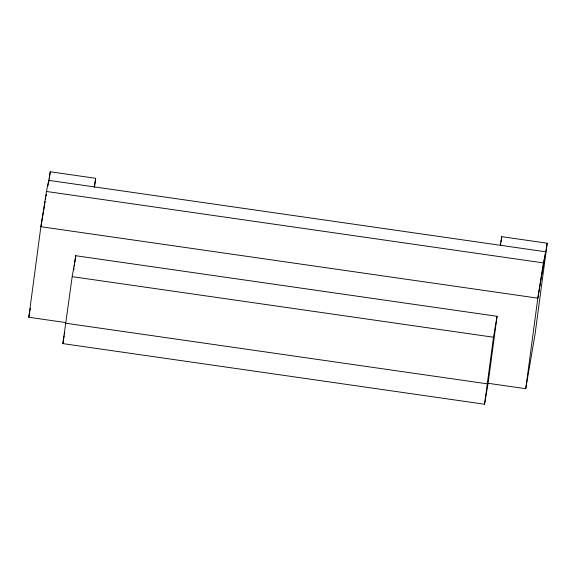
<?xml version="1.0" encoding="UTF-8"?>
<svg xmlns="http://www.w3.org/2000/svg" width="576" height="576" viewBox="0 0 576 576"><rect width="100%" height="100%" fill="white"/><g stroke="black" fill="none" stroke-linecap="round" stroke-linejoin="round"><path stroke-width="0.86" d="M65.549 322.546L28.8 317.261L40.882 226.721L46.447 191.47L48.787 180.36L545.731 251.806L543.391 262.915L537.826 298.166L525.744 388.706L488.117 383.299L484.546 404.237L62.856 343.606L72.187 276.66L75.758 255.73L74.779 262.771M48.953 181.526L49.19 179.755M49.428 177.977L50.256 171.763L95.688 178.301L94.507 187.171M500.58 245.556L500.818 243.778M501.055 242.006L501.768 236.678L547.2 243.209L535.118 333.756L525.744 388.706M484.546 404.237L493.488 337.234L497.059 316.296L75.362 255.672M488.117 383.299L497.059 316.296M73.793 269.82L74.038 268.056M74.282 266.299L74.534 264.535M43.416 211.853L40.882 226.721L537.826 298.166L547.2 243.209M43.718 210.103L44.611 204.854M44.906 203.105L45.209 201.355M45.504 199.606L45.806 197.856M46.102 196.106L46.404 194.357M47.743 186.487L50.256 171.763M28.8 317.261L30.312 308.398M62.856 343.606L64.195 335.758M64.49 334.015L64.786 332.266M94.226 186.898L95.688 178.301M500.299 245.275L501.768 236.678M46.447 191.47L543.391 262.915M72.187 276.66L493.488 337.234M65.7 323.222L487.267 383.832"/></g></svg>
